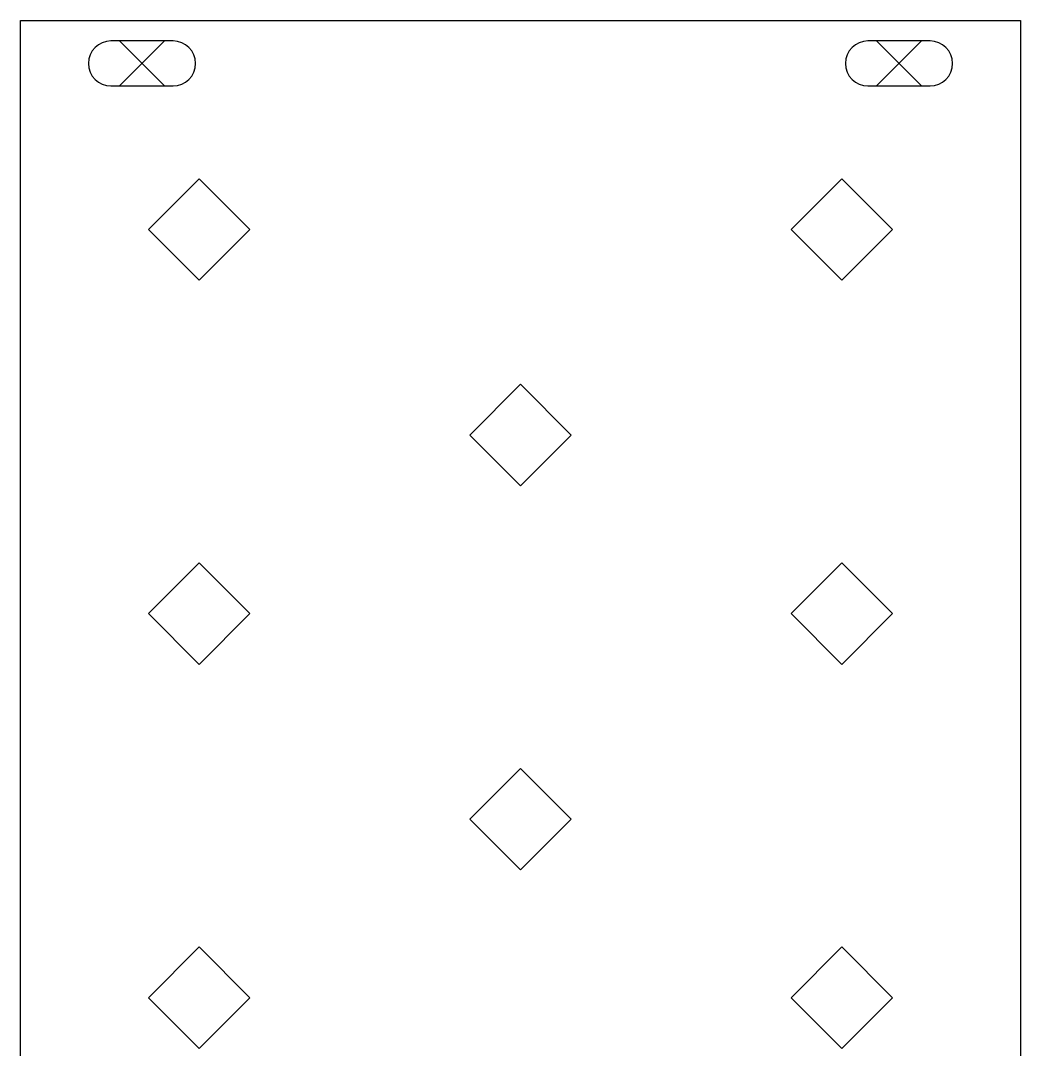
# Model space of a CAD drawing. Extents: x 1.32 to 4.72, y -6.88 to -1.
# Drawn here: x 1.4 to 4.2, y -3.88 to -1 of the extents above; entities that cross this region are included whole.
import ezdxf

# ---------------------------------------------------------------- set-up
doc = ezdxf.new("R2010")
doc.units = 0
doc.header["$MEASUREMENT"] = 0
doc.layers.add('BLACK', color=7, linetype='CONTINUOUS')

msp = doc.modelspace()

# ---------------------------------------------------------------- linework, layer by layer
at = {"layer": 'BLACK', "linetype": 'CONTINUOUS'}
for p, q in [((1.4, -1), (4.2, -1)), ((1.4, -6.06), (1.4, -1)), ((4.2, -1), (4.2, -6.06)), ((1.827, -1.057), (1.653, -1.057)), ((1.677, -1.057), (1.803, -1.183)), ((1.803, -1.057), (1.677, -1.183)), ((3.947, -1.057), (3.773, -1.057)), ((3.797, -1.057), (3.923, -1.183)), ((3.923, -1.057), (3.797, -1.183)), ((1.653, -1.183), (1.827, -1.183)), ((3.773, -1.183), (3.947, -1.183)), ((1.9, -1.443), (1.758, -1.585)), ((2.042, -1.585), (1.9, -1.443)), ((3.7, -1.443), (3.558, -1.585)), ((3.842, -1.585), (3.7, -1.443)), ((1.758, -1.585), (1.9, -1.727)), ((1.9, -1.727), (2.042, -1.585)), ((3.558, -1.585), (3.7, -1.727)), ((3.7, -1.727), (3.842, -1.585)), ((2.8, -2.018), (2.658, -2.16)), ((2.942, -2.16), (2.8, -2.018)), ((2.658, -2.16), (2.8, -2.302)), ((2.8, -2.302), (2.942, -2.16)), ((1.9, -2.518), (1.758, -2.66)), ((2.042, -2.66), (1.9, -2.518)), ((3.7, -2.518), (3.558, -2.66)), ((3.842, -2.66), (3.7, -2.518)), ((1.758, -2.66), (1.9, -2.802)), ((1.9, -2.802), (2.042, -2.66)), ((3.558, -2.66), (3.7, -2.802)), ((3.7, -2.802), (3.842, -2.66)), ((2.8, -3.093), (2.658, -3.235)), ((2.942, -3.235), (2.8, -3.093)), ((2.658, -3.235), (2.8, -3.377)), ((2.8, -3.377), (2.942, -3.235)), ((1.9, -3.593), (1.758, -3.735)), ((2.042, -3.735), (1.9, -3.593)), ((3.7, -3.593), (3.558, -3.735)), ((3.842, -3.735), (3.7, -3.593)), ((1.758, -3.735), (1.9, -3.877)), ((1.9, -3.877), (2.042, -3.735)), ((3.558, -3.735), (3.7, -3.877)), ((3.7, -3.877), (3.842, -3.735))]:
    msp.add_line(p, q, dxfattribs=at)
at = {"layer": 'BLACK'}
for centre, start, end in [((1.653, -1.12), 90, 270), ((1.827, -1.12), -90, 90), ((3.773, -1.12), 90, 270), ((3.947, -1.12), -90, 90)]:
    msp.add_arc(centre, 0.063, start, end, dxfattribs=at)

doc.saveas('drawing.dxf')
